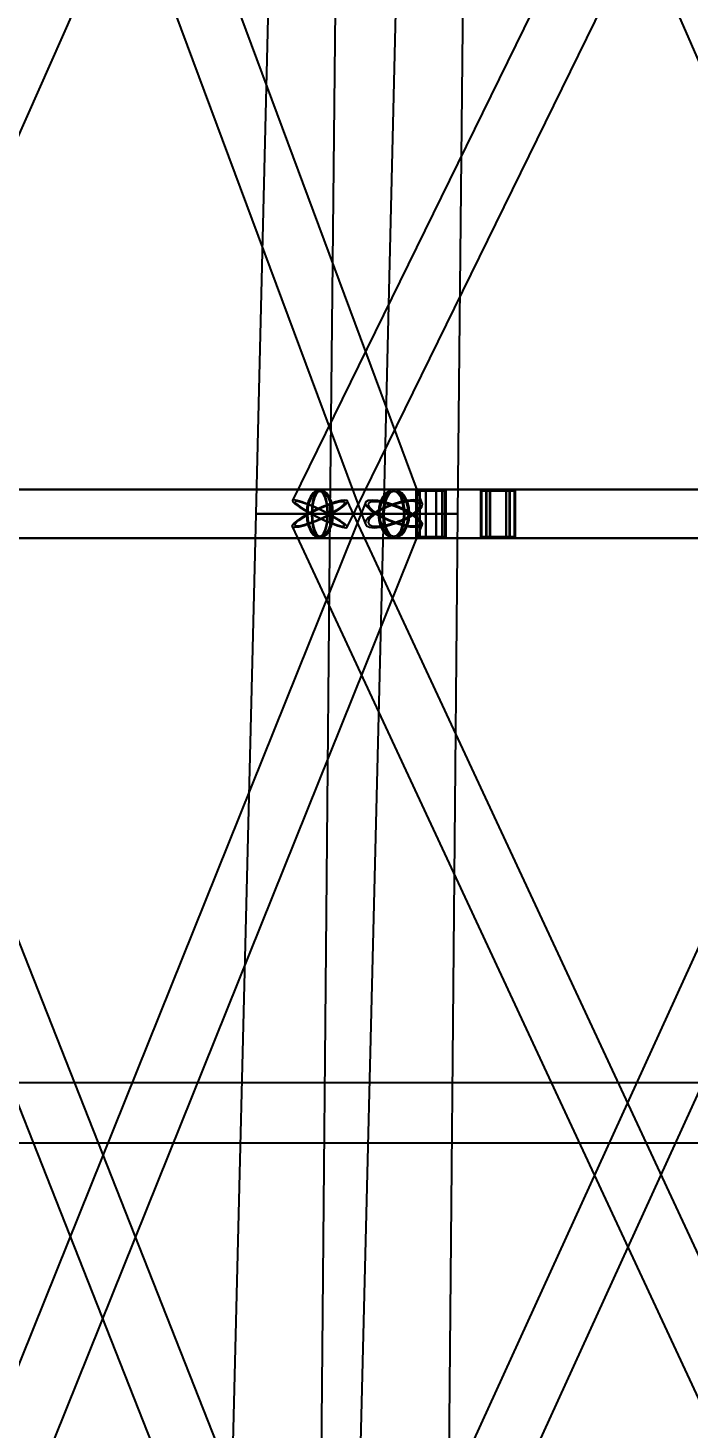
# Model space of a CAD drawing. Header units: millimetres. Extents: x -123812 to 252100, y -3000 to 639000.
# Drawn here: x -12296 to -6781, y 222369 to 234055 of the extents above; entities that cross this region are included whole.
import ezdxf

# ---------------------------------------------------------------- set-up
doc = ezdxf.new("R2010")
doc.units = ezdxf.units.MM
doc.layers.add('D-STR-DIM', color=7, linetype='Continuous', lineweight=13)
doc.layers.add('D-STR-STRC', color=7, linetype='Continuous', lineweight=25)
doc.styles.add('OpenSansCondensed-Light', font='OpenSansCondensed-Light.ttf')
doc.styles.add('TOWER_UNICODE', font='Arial Unicode.ttf')
doc.dimstyles.new('EZDXF', dxfattribs={"dimtxt": 0.25, "dimasz": 0.175, "dimexe": 0.375, "dimexo": 0.125, "dimgap": 0.1, "dimtad": 1, "dimlfac": 100, "dimzin": 12, "dimdsep": 46, "dimtxsty": 'OpenSansCondensed-Light', "dimblk": 'ARCHTICK', "dimcen": 2.5, "dimazin": 3, "dimtfac": 0.5, "dimtmove": 2, "dimatfit": 3})

# ---------------------------------------------------------------- blocks, each defined once
blk = doc.blocks.new('_ARCHTICK')
at = {"color": 0, "linetype": 'BYBLOCK', "const_width": 0.15}
blk.add_lwpolyline([(-0.5, -0.5), (0.5, 0.5)], dxfattribs=at)

msp = doc.modelspace()

# ---------------------------------------------------------------- linework, layer by layer
at = {"layer": 'D-STR-STRC'}
for points in [[(-9853.7, 240099.6), (-14285, 230099.6), (-14279.3, 230081.3), (-14258.1, 230057.5), (-14222.9, 230029.8), (-14175.9, 230000), (-14120.6, 229970.2), (-14060.5, 229942.5), (-13999.9, 229918.7), (-13942.8, 229900.4), (-13893.1, 229888.9), (-13854.2, 229885), (-13828.8, 229888.9), (-13818.6, 229900.4), (-9387.3, 239900.4)], [(-13205.8, 239918.2), (-9482.6, 229918.2), (-9472.7, 229899.8), (-9447.1, 229888.3), (-9407.7, 229884.3), (-9357, 229888.3), (-9298.6, 229899.8), (-9236.3, 229918.2), (-9174.6, 229942.2), (-9117.5, 229970.1), (-9068.9, 230000), (-9032.2, 230029.9), (-9009.9, 230057.8), (-9003.5, 230081.8), (-12726.7, 240081.8)], [(-5191.1, 240111.7), (-10089.2, 230111.7), (-10085.2, 230100.2), (-10065.9, 230081.8), (-10032.7, 230057.8), (-9987.8, 230029.9), (-9934.2, 230000), (-9875.7, 229970.1), (-9816.1, 229942.2), (-9759.7, 229918.2), (-9710.1, 229899.8), (-9670.8, 229888.3), (-9644.6, 229884.3), (-9633, 229888.3), (-4734.9, 239888.3)], [(-9372.8, 239900.4), (-5007.1, 229900.4), (-4995.3, 229888.9), (-4968.3, 229885), (-4928.1, 229888.9), (-4877.3, 229900.4), (-4819.5, 229918.7), (-4758.5, 229942.5), (-4698.6, 229970.2), (-4643.8, 230000), (-4597.9, 230029.8), (-4563.9, 230057.5), (-4544.2, 230081.3), (-4540.2, 230099.6), (-8905.9, 240099.6)], [(-9873.7, 220097.6), (-13818, 230097.6), (-13836.9, 230108.8), (-13870.4, 230112.7), (-13916.3, 230108.8), (-13971.4, 230097.6), (-14032, 230079.7), (-14094, 230056.3), (-14153.1, 230029.2), (-14205.2, 230000), (-14247, 229970.8), (-14275.4, 229943.7), (-14288.6, 229920.3), (-14285.6, 229902.4), (-10341.4, 219902.4)], [(-14051.8, 229796.8), (-9861.1, 229796.8), (-9832.3, 229803.7), (-9805.5, 229824), (-9782.5, 229856.3), (-9764.8, 229898.4), (-9753.7, 229947.4), (-9749.9, 230000), (-9753.7, 230052.6), (-9764.8, 230101.6), (-9782.5, 230143.7), (-9805.5, 230176), (-9832.3, 230196.3), (-9861.1, 230203.2), (-14051.8, 230203.2)], [(-13035.4, 219900.8), (-9009.9, 229900.8), (-9006.8, 229919), (-9019.8, 229942.7), (-9048.1, 229970.4), (-9089.6, 230000), (-9141.6, 230029.6), (-9200.5, 230057.3), (-9262.3, 230081), (-9322.8, 230099.2), (-9377.8, 230110.6), (-9423.7, 230114.5), (-9457.3, 230110.6), (-9476.2, 230099.2), (-13501.7, 220099.2)], [(-13124.7, 229796.8), (-9243.1, 229796.8), (-9209.1, 229803.7), (-9177.5, 229824), (-9150.4, 229856.3), (-9129.5, 229898.4), (-9116.5, 229947.4), (-9112, 230000), (-9116.5, 230052.6), (-9129.5, 230101.6), (-9150.4, 230143.7), (-9177.5, 230176), (-9209.1, 230196.3), (-9243.1, 230203.2), (-13124.7, 230203.2)], [(-4977.5, 220110.6), (-9633.8, 230110.6), (-9652.2, 230114.5), (-9684.8, 230110.6), (-9729.4, 230099.2), (-9783.1, 230081), (-9842, 230057.3), (-9902.2, 230029.6), (-9959.7, 230000), (-10010.4, 229970.4), (-10051, 229942.7), (-10078.6, 229919), (-10091.4, 229900.8), (-10088.5, 229889.4), (-5432.1, 219889.4)], [(-5082.7, 230203.2), (-9861.1, 230203.2), (-9879, 230196.3), (-9895.6, 230176), (-9909.9, 230143.7), (-9920.8, 230101.6), (-9927.7, 230052.6), (-9930.1, 230000), (-9927.7, 229947.4), (-9920.8, 229898.4), (-9909.9, 229856.3), (-9895.6, 229824), (-9879, 229803.7), (-9861.1, 229796.8), (-5082.7, 229796.8)], [(-5001.8, 230108.8), (-9563.6, 220108.8), (-9566.4, 220097.6), (-9553.5, 220079.7), (-9525.7, 220056.3), (-9485, 220029.2), (-9434, 220000), (-9376.3, 219970.8), (-9315.9, 219943.7), (-9256.8, 219920.3), (-9203, 219902.4), (-9158.3, 219891.2), (-9125.6, 219887.3), (-9107.3, 219891.2), (-4545.5, 229891.2)], [(-4773.7, 230203.2), (-9243.1, 230203.2), (-9266.8, 230196.3), (-9288.9, 230176), (-9307.9, 230143.7), (-9322.4, 230101.6), (-9331.6, 230052.6), (-9334.7, 230000), (-9331.6, 229947.4), (-9322.4, 229898.4), (-9307.9, 229856.3), (-9288.9, 229824), (-9266.8, 229803.7), (-9243.1, 229796.8), (-4773.7, 229796.8)]]:
    msp.add_lwpolyline(points, dxfattribs=at)
for points in [[(-10394.2, 230000), (-9328, 230000), (-9088.4, 240000), (-10152.7, 240000)], [(-9776.1, 230000), (-8710, 230000), (-8607.2, 240000), (-9671.5, 240000)], [(-17509.4, 229800), (-8835.4, 229800), (-8835.4, 230200), (-17509.4, 230200)], [(-15981.5, 229800), (-8806.8, 229800), (-8806.8, 230200), (-15981.5, 230200)], [(-14764.9, 229800), (-8227.2, 229800), (-8227.2, 230200), (-14764.9, 230200)], [(-9762.6, 230000), (-9820, 229970.4), (-9880.3, 229942.7), (-9939.2, 229919), (-9992.8, 229900.8), (-10037.5, 229889.4), (-10070.1, 229885.5), (-10088.5, 229889.4), (-10091.4, 229900.8), (-10078.6, 229919), (-10051, 229942.7), (-10010.4, 229970.4), (-9959.7, 230000), (-9902.2, 230029.6), (-9842, 230057.3), (-9783.1, 230081), (-9729.4, 230099.2), (-9684.8, 230110.6), (-9652.2, 230114.5), (-9633.8, 230110.6), (-9630.9, 230099.2), (-9643.7, 230081), (-9671.3, 230057.3), (-9711.9, 230029.6)], [(-9934.2, 230000), (-9875.7, 229970.1), (-9816.1, 229942.2), (-9759.7, 229918.2), (-9710.1, 229899.8), (-9670.8, 229888.3), (-9644.6, 229884.3), (-9633, 229888.3), (-9637, 229899.8), (-9656.3, 229918.2), (-9689.6, 229942.2), (-9734.5, 229970.1), (-9788.1, 230000), (-9846.6, 230029.9), (-9906.1, 230057.8), (-9962.6, 230081.8), (-10012.2, 230100.2), (-10051.4, 230111.7), (-10077.7, 230115.7), (-10089.2, 230111.7), (-10085.2, 230100.2), (-10065.9, 230081.8), (-10032.7, 230057.8), (-9987.8, 230029.9)], [(-9772.3, 230000), (-9824.1, 229973.3), (-9878.4, 229948.4), (-9931.5, 229927), (-9979.9, 229910.6), (-10020.1, 229900.3), (-10049.5, 229896.7), (-10066.1, 229900.3), (-10068.7, 229910.6), (-10057.2, 229927), (-10032.3, 229948.4), (-9995.7, 229973.3), (-9950, 230000), (-9898.2, 230026.7), (-9843.9, 230051.6), (-9790.7, 230073), (-9742.4, 230089.4), (-9702.2, 230099.7), (-9672.7, 230103.3), (-9656.2, 230099.7), (-9653.6, 230089.4), (-9665.1, 230073), (-9690, 230051.6), (-9726.6, 230026.7)], [(-9927, 230000), (-9874.2, 229973), (-9820.6, 229947.9), (-9769.6, 229926.3), (-9725, 229909.7), (-9689.6, 229899.3), (-9665.9, 229895.7), (-9655.5, 229899.3), (-9659.1, 229909.7), (-9676.5, 229926.3), (-9706.5, 229947.9), (-9747, 229973), (-9795.3, 230000), (-9848, 230027), (-9901.7, 230052.1), (-9952.6, 230073.7), (-9997.3, 230090.3), (-10032.7, 230100.7), (-10056.4, 230104.3), (-10066.8, 230100.7), (-10063.2, 230090.3), (-10045.8, 230073.7), (-10015.8, 230052.1), (-9975.3, 230027)], [(-9972.4, 230000), (-9968.6, 229947.4), (-9957.5, 229898.4), (-9939.8, 229856.3), (-9916.8, 229824), (-9889.9, 229803.7), (-9861.1, 229796.8), (-9832.3, 229803.7), (-9805.5, 229824), (-9782.5, 229856.3), (-9764.8, 229898.4), (-9753.7, 229947.4), (-9749.9, 230000), (-9753.7, 230052.6), (-9764.8, 230101.6), (-9782.5, 230143.7), (-9805.5, 230176), (-9832.3, 230196.3), (-9861.1, 230203.2), (-9889.9, 230196.3), (-9916.8, 230176), (-9939.8, 230143.7), (-9957.5, 230101.6), (-9968.6, 230052.6)], [(-9963.6, 230000), (-9960.1, 229951.5), (-9949.9, 229906.4), (-9933.6, 229867.6), (-9912.4, 229837.9), (-9887.7, 229819.2), (-9861.1, 229812.8), (-9834.6, 229819.2), (-9809.9, 229837.9), (-9788.7, 229867.6), (-9772.4, 229906.4), (-9762.1, 229951.5), (-9758.7, 230000), (-9762.1, 230048.5), (-9772.4, 230093.6), (-9788.7, 230132.4), (-9809.9, 230162.1), (-9834.6, 230180.8), (-9861.1, 230187.2), (-9887.7, 230180.8), (-9912.4, 230162.1), (-9933.6, 230132.4), (-9949.9, 230093.6), (-9960.1, 230048.5)], [(-9930.1, 230000), (-9927.7, 229947.4), (-9920.8, 229898.4), (-9909.9, 229856.3), (-9895.6, 229824), (-9879, 229803.7), (-9861.1, 229796.8), (-9843.3, 229803.7), (-9826.7, 229824), (-9812.4, 229856.3), (-9801.4, 229898.4), (-9794.5, 229947.4), (-9792.2, 230000), (-9794.5, 230052.6), (-9801.4, 230101.6), (-9812.4, 230143.7), (-9826.7, 230176), (-9843.3, 230196.3), (-9861.1, 230203.2), (-9879, 230196.3), (-9895.6, 230176), (-9909.9, 230143.7), (-9920.8, 230101.6), (-9927.7, 230052.6)], [(-9924.6, 230000), (-9922.5, 229951.5), (-9916.1, 229906.4), (-9906, 229867.6), (-9892.9, 229837.9), (-9877.6, 229819.2), (-9861.1, 229812.8), (-9844.7, 229819.2), (-9829.4, 229837.9), (-9816.2, 229867.6), (-9806.1, 229906.4), (-9799.8, 229951.5), (-9797.6, 230000), (-9799.8, 230048.5), (-9806.1, 230093.6), (-9816.2, 230132.4), (-9829.4, 230162.1), (-9844.7, 230180.8), (-9861.1, 230187.2), (-9877.6, 230180.8), (-9892.9, 230162.1), (-9906, 230132.4), (-9916.1, 230093.6), (-9922.5, 230048.5)], [(-9417.2, 230000), (-9453.9, 229970.1), (-9476.2, 229942.2), (-9482.6, 229918.2), (-9472.7, 229899.8), (-9447.1, 229888.3), (-9407.7, 229884.3), (-9357, 229888.3), (-9298.6, 229899.8), (-9236.3, 229918.2), (-9174.6, 229942.2), (-9117.5, 229970.1), (-9068.9, 230000), (-9032.2, 230029.9), (-9009.9, 230057.8), (-9003.5, 230081.8), (-9013.4, 230100.2), (-9039, 230111.7), (-9078.4, 230115.7), (-9129.1, 230111.7), (-9187.6, 230100.2), (-9249.8, 230081.8), (-9311.6, 230057.8), (-9368.7, 230029.9)], [(-9089.6, 230000), (-9048.1, 229970.4), (-9019.8, 229942.7), (-9006.8, 229919), (-9009.9, 229900.8), (-9028.8, 229889.4), (-9062.4, 229885.5), (-9108.3, 229889.4), (-9163.4, 229900.8), (-9223.8, 229919), (-9285.6, 229942.7), (-9344.5, 229970.4), (-9396.5, 230000), (-9438.1, 230029.6), (-9466.3, 230057.3), (-9479.3, 230081), (-9476.2, 230099.2), (-9457.3, 230110.6), (-9423.7, 230114.5), (-9377.8, 230110.6), (-9322.8, 230099.2), (-9262.3, 230081), (-9200.5, 230057.3), (-9141.6, 230029.6)], [(-9400.1, 230000), (-9433.1, 229973), (-9453.2, 229947.9), (-9459, 229926.3), (-9450.1, 229909.7), (-9427.1, 229899.3), (-9391.5, 229895.7), (-9345.8, 229899.3), (-9293.1, 229909.7), (-9237, 229926.3), (-9181.3, 229947.9), (-9129.8, 229973), (-9086.1, 230000), (-9053, 230027), (-9032.9, 230052.1), (-9027.1, 230073.7), (-9036, 230090.3), (-9059.1, 230100.7), (-9094.6, 230104.3), (-9140.3, 230100.7), (-9193, 230090.3), (-9249.1, 230073.7), (-9304.8, 230052.1), (-9356.3, 230027)], [(-9104.7, 230000), (-9067.3, 229973.3), (-9041.8, 229948.4), (-9030.1, 229927), (-9032.8, 229910.6), (-9049.9, 229900.3), (-9080.2, 229896.7), (-9121.6, 229900.3), (-9171.2, 229910.6), (-9225.7, 229927), (-9281.5, 229948.4), (-9334.6, 229973.3), (-9381.4, 230000), (-9418.9, 230026.7), (-9444.3, 230051.6), (-9456.1, 230073), (-9453.3, 230089.4), (-9436.2, 230099.7), (-9405.9, 230103.3), (-9364.6, 230099.7), (-9314.9, 230089.4), (-9260.4, 230073), (-9204.7, 230051.6), (-9151.6, 230026.7)], [(-9374.1, 230000), (-9369.7, 229947.4), (-9356.6, 229898.4), (-9335.7, 229856.3), (-9308.6, 229824), (-9277, 229803.7), (-9243.1, 229796.8), (-9209.1, 229803.7), (-9177.5, 229824), (-9150.4, 229856.3), (-9129.5, 229898.4), (-9116.5, 229947.4), (-9112, 230000), (-9116.5, 230052.6), (-9129.5, 230101.6), (-9150.4, 230143.7), (-9177.5, 230176), (-9209.1, 230196.3), (-9243.1, 230203.2), (-9277, 230196.3), (-9308.6, 230176), (-9335.7, 230143.7), (-9356.6, 230101.6), (-9369.7, 230052.6)], [(-9363.8, 230000), (-9359.7, 229951.5), (-9347.6, 229906.4), (-9328.4, 229867.6), (-9303.4, 229837.9), (-9274.3, 229819.2), (-9243.1, 229812.8), (-9211.8, 229819.2), (-9182.7, 229837.9), (-9157.7, 229867.6), (-9138.5, 229906.4), (-9126.4, 229951.5), (-9122.3, 230000), (-9126.4, 230048.5), (-9138.5, 230093.6), (-9157.7, 230132.4), (-9182.7, 230162.1), (-9211.8, 230180.8), (-9243.1, 230187.2), (-9274.3, 230180.8), (-9303.4, 230162.1), (-9328.4, 230132.4), (-9347.6, 230093.6), (-9359.7, 230048.5)], [(-9334.7, 230000), (-9331.6, 229947.4), (-9322.4, 229898.4), (-9307.9, 229856.3), (-9288.9, 229824), (-9266.8, 229803.7), (-9243.1, 229796.8), (-9219.3, 229803.7), (-9197.2, 229824), (-9178.3, 229856.3), (-9163.7, 229898.4), (-9154.5, 229947.4), (-9151.4, 230000), (-9154.5, 230052.6), (-9163.7, 230101.6), (-9178.3, 230143.7), (-9197.2, 230176), (-9219.3, 230196.3), (-9243.1, 230203.2), (-9266.8, 230196.3), (-9288.9, 230176), (-9307.9, 230143.7), (-9322.4, 230101.6), (-9331.6, 230052.6)], [(-9327.5, 230000), (-9324.6, 229951.5), (-9316.2, 229906.4), (-9302.8, 229867.6), (-9285.3, 229837.9), (-9264.9, 229819.2), (-9243.1, 229812.8), (-9221.2, 229819.2), (-9200.8, 229837.9), (-9183.4, 229867.6), (-9169.9, 229906.4), (-9161.5, 229951.5), (-9158.6, 230000), (-9161.5, 230048.5), (-9169.9, 230093.6), (-9183.4, 230132.4), (-9200.8, 230162.1), (-9221.2, 230180.8), (-9243.1, 230187.2), (-9264.9, 230180.8), (-9285.3, 230162.1), (-9302.8, 230132.4), (-9316.2, 230093.6), (-9324.6, 230048.5)], [(-8806.8, 230200), (-9060.4, 230200), (-9060.4, 229800), (-8806.8, 229800)], [(-8814.4, 230188), (-9052.7, 230188), (-9052.7, 229812), (-8814.4, 229812)], [(-8835.4, 230200), (-9031.7, 230200), (-9031.7, 229800), (-8835.4, 229800)], [(-8841.3, 230188), (-9025.8, 230188), (-9025.8, 229812), (-8841.3, 229812)], [(-8978.4, 229800), (44.8, 229800), (44.8, 230200), (-8978.4, 230200)], [(-8888.8, 230200), (-8978.4, 230200), (-8978.4, 229800), (-8888.8, 229800)], [(-8891.5, 230188), (-8975.7, 230188), (-8975.7, 229812), (-8891.5, 229812)], [(-8227.2, 230200), (-8520, 230200), (-8520, 229800), (-8227.2, 229800)], [(-8236, 230188), (-8511.2, 230188), (-8511.2, 229812), (-8236, 229812)], [(-8475.5, 229800), (101.8, 229800), (101.8, 230200), (-8475.5, 230200)], [(-8271.8, 230200), (-8475.5, 230200), (-8475.5, 229800), (-8271.8, 229800)], [(-8277.9, 230188), (-8469.4, 230188), (-8469.4, 229812), (-8277.9, 229812)], [(-8444.2, 229800), (70.6, 229800), (70.6, 230200), (-8444.2, 230200)], [(-8303.1, 230200), (-8444.2, 230200), (-8444.2, 229800), (-8303.1, 229800)], [(-8307.3, 230188), (-8440, 230188), (-8440, 229812), (-8307.3, 229812)], [(-10641.6, 220000), (-9573.5, 220000), (-9328, 230000), (-10394.2, 230000)], [(-9328, 230000), (-9346.2, 230000), (-9399.5, 230000), (-9484.2, 230000), (-9594.6, 230000), (-9723.2, 230000), (-9861.1, 230000), (-9999.1, 230000), (-10127.7, 230000), (-10238.1, 230000), (-10322.8, 230000), (-10376.1, 230000), (-10394.2, 230000), (-10376.1, 230000), (-10322.8, 230000), (-10238.1, 230000), (-10127.7, 230000), (-9999.1, 230000), (-9861.1, 230000), (-9723.2, 230000), (-9594.6, 230000), (-9484.2, 230000), (-9399.5, 230000), (-9346.2, 230000)], [(-9869.5, 220000), (-8801.4, 220000), (-8710, 230000), (-9776.1, 230000)], [(-8710, 230000), (-8728.1, 230000), (-8781.4, 230000), (-8866.1, 230000), (-8976.5, 230000), (-9105.1, 230000), (-9243.1, 230000), (-9381, 230000), (-9509.6, 230000), (-9620, 230000), (-9704.7, 230000), (-9758, 230000), (-9776.1, 230000), (-9758, 230000), (-9704.7, 230000), (-9620, 230000), (-9509.6, 230000), (-9381, 230000), (-9243.1, 230000), (-9105.1, 230000), (-8976.5, 230000), (-8866.1, 230000), (-8781.4, 230000), (-8728.1, 230000)], [(-16224.7, 224750), (-5244.4, 224750), (-5244.4, 225250), (-16224.7, 225250)], [(-14834.5, 224750), (-5244.4, 224750), (-5244.4, 225250), (-14834.5, 225250)]]:
    msp.add_lwpolyline(points, close=True, dxfattribs=at)

# ---------------------------------------------------------------- dimensions: what is measured, and where the dimension line sits
at = {"layer": 'D-STR-DIM'}
msp.add_linear_dim(base=(-112000, 0), p1=(0, 0), p2=(0, 634000), angle=90, dimstyle='EZDXF', override={"dimtxt": 8400, "dimasz": 3750, "dimexe": 2100, "dimexo": 1800, "dimgap": 2100, "dimtad": 1, "dimdec": 0, "dimlfac": 1, "dimlunit": 2, "dimtxsty": 'TOWER_UNICODE', "dimclrd": 7, "dimclre": 7, "dimclrt": 7}, dxfattribs=at).render()

doc.saveas('drawing.dxf')
